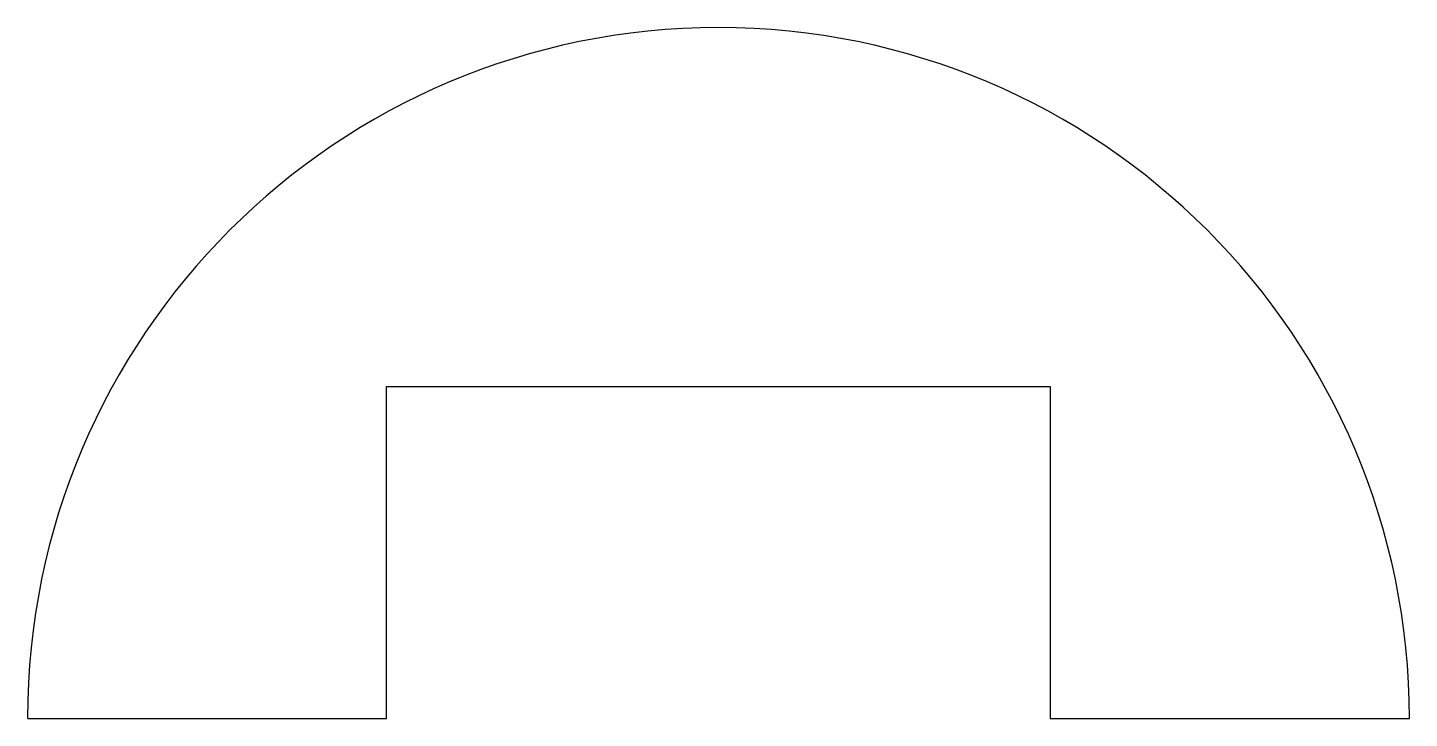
# Model space of a CAD drawing. Header units: millimetres. Extents: x 3818.6 to 3831.1, y 1740.5 to 1746.7.
import ezdxf

# ---------------------------------------------------------------- set-up
doc = ezdxf.new("R2010")
doc.units = ezdxf.units.MM

msp = doc.modelspace()

# ---------------------------------------------------------------- linework, layer by layer
for p, q in [((3821.865, 1740.472), (3821.865, 1743.472)), ((3821.865, 1743.472), (3827.865, 1743.472)), ((3827.865, 1743.472), (3827.865, 1740.472)), ((3818.62, 1740.472), (3821.865, 1740.472)), ((3818.62, 1740.472), (3821.865, 1740.472)), ((3827.865, 1740.472), (3831.111, 1740.472)), ((3827.865, 1740.472), (3831.111, 1740.472))]:
    msp.add_line(p, q)
msp.add_arc((3824.865, 1740.472), 6.246, 0, 180)

doc.saveas('drawing.dxf')
